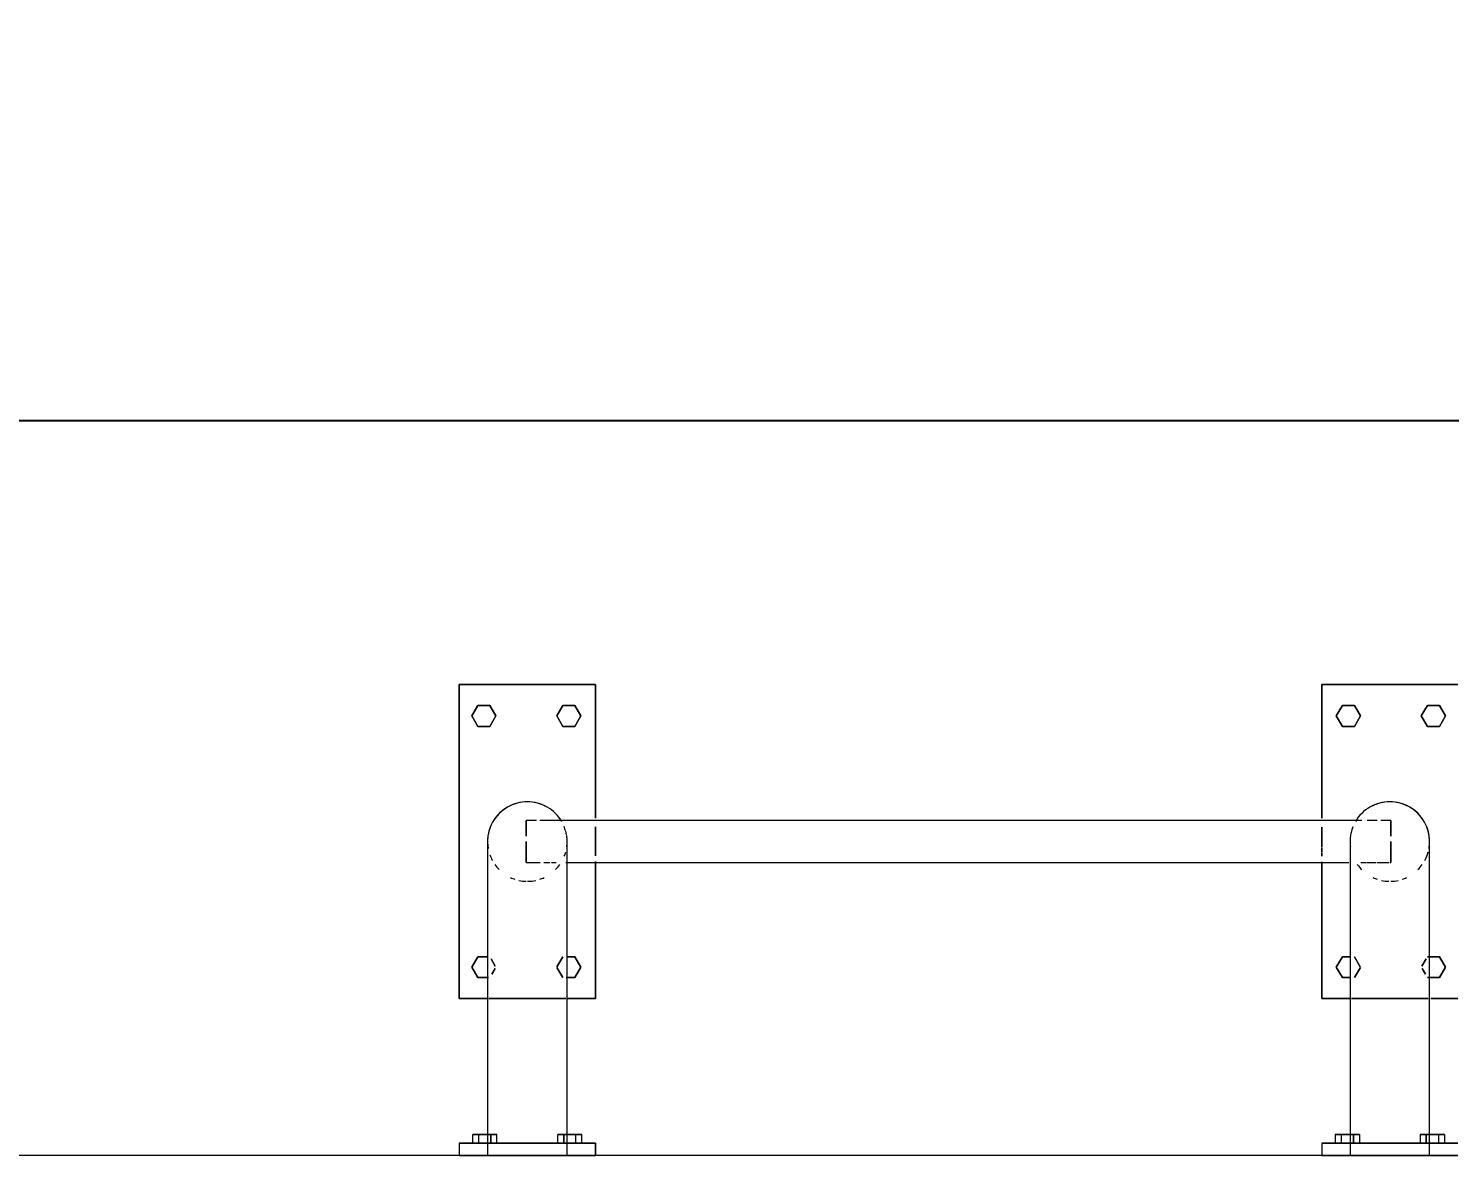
# Model space of a CAD drawing. Header units: millimetres. Extents: x 10569 to 232243, y -25347 to 80743.
# Drawn here: x 217698 to 218377, y 21457 to 21996 of the extents above; entities that cross this region are included whole.
import ezdxf

# ---------------------------------------------------------------- set-up
doc = ezdxf.new("R2010")
doc.units = ezdxf.units.MM
for name, color, linetype, lineweight in [('A-ANNO-DIMS', 211, 'Continuous', 5), ('A-WALL', 113, 'Continuous', 20), ('I-FURN', 30, 'Continuous', 20)]:
    doc.layers.add(name, color=color, linetype=linetype, lineweight=lineweight)
doc.styles.add('Arial_7', font='arial.ttf', dxfattribs={"width": 0.7, "height": 221.29491})
doc.dimstyles.new('Linear_-_1_5mm_Arial_6', dxfattribs={"dimscale": 304.8, "dimtxt": 225, "dimasz": 0.492126, "dimexe": 0.492126, "dimexo": 0.0625, "dimgap": 0.246063, "dimtad": 1, "dimdec": 0, "dimzin": 0, "dimdsep": 46, "dimtxsty": 'Arial_7', "dimblk1": 'OBLIQUE', "dimblk2": 'OBLIQUE', "dimsah": 1, "dimcen": 0.09, "dimadec": 0, "dimazin": 0, "dimtfac": 1, "dimtdec": 4, "dimtix": 1, "dimtmove": 0, "dimatfit": 3, "dimfxl": 0.492126, "dimfxlon": 1, "dimtvp": 1, "dimtolj": 1, "dimtzin": 0, "dimarcsym": 2})

# ---------------------------------------------------------------- blocks, each defined once
blk = doc.blocks.new('Walls 1 - Walls 1-3032194-PART PLAN of TENDER DRAFT G_F')
at = {"layer": 'A-WALL', "lineweight": 15}
for p, q in [((83158.29, 21457.49), (82149.29, 21457.49)), ((83171.79, 21457.49), (83158.29, 21457.49)), ((83174.34, 21457.49), (83172.44, 21457.49)), ((83207.25, 21457.49), (83174.34, 21457.49)), ((83209.15, 21457.49), (83207.25, 21457.49)), ((83223.29, 21457.49), (83209.79, 21457.49)), ((83570.29, 21457.49), (83223.29, 21457.49)), ((83583.79, 21457.49), (83570.29, 21457.49)), ((83586.34, 21457.49), (83584.44, 21457.49)), ((83619.25, 21457.49), (83586.34, 21457.49)), ((83621.15, 21457.49), (83619.25, 21457.49)), ((83635.29, 21457.49), (83621.79, 21457.49))]:
    blk.add_line(p, q, dxfattribs=at)
blk = doc.blocks.new('DLN_ Water Tank Cat Ladder_Low - DLN_ Water Tank Cat Ladder_Low-15029793-PART PLAN of TENDER DRAFT G_F')
at = {"layer": 'I-FURN', "lineweight": 15}
for p, q in [((-238.5, 225), (-238.5, 75)), ((-173.5, 225), (-238.5, 225)), ((-238.5, 225), (-173.5, 225)), ((-238.5, 75), (-238.5, 225)), ((-173.5, 161.23), (-173.5, 225)), ((-173.5, 225), (-173.5, 161.23)), ((173.5, 225), (173.5, 161.23)), ((238.5, 225), (173.5, 225)), ((173.5, 225), (238.5, 225)), ((173.5, 161.23), (173.5, 225)), ((-229.69, 215), (-232.57, 210)), ((-232.57, 210), (-229.69, 215)), ((-223.91, 215), (-229.69, 215)), ((-229.69, 215), (-223.91, 215)), ((-221.03, 210), (-223.91, 215)), ((-223.91, 215), (-221.03, 210)), ((-189.09, 215), (-191.97, 210)), ((-191.97, 210), (-189.09, 215)), ((-183.31, 215), (-189.09, 215)), ((-189.09, 215), (-183.31, 215)), ((-180.43, 210), (-183.31, 215)), ((-183.31, 215), (-180.43, 210)), ((183.31, 215), (180.43, 210)), ((180.43, 210), (183.31, 215)), ((189.09, 215), (183.31, 215)), ((183.31, 215), (189.09, 215)), ((191.97, 210), (189.09, 215)), ((189.09, 215), (191.97, 210)), ((223.91, 215), (221.03, 210)), ((221.03, 210), (223.91, 215)), ((229.69, 215), (223.91, 215)), ((223.91, 215), (229.69, 215)), ((232.57, 210), (229.69, 215)), ((229.69, 215), (232.57, 210)), ((-232.57, 210), (-229.69, 205)), ((-229.69, 205), (-232.57, 210)), ((-229.69, 205), (-223.91, 205)), ((-223.91, 205), (-229.69, 205)), ((-223.91, 205), (-221.03, 210)), ((-221.03, 210), (-223.91, 205)), ((-191.97, 210), (-189.09, 205)), ((-189.09, 205), (-191.97, 210)), ((-189.09, 205), (-183.31, 205)), ((-183.31, 205), (-189.09, 205)), ((-183.31, 205), (-180.43, 210)), ((-180.43, 210), (-183.31, 205)), ((180.43, 210), (183.31, 205)), ((183.31, 205), (180.43, 210)), ((183.31, 205), (189.09, 205)), ((189.09, 205), (183.31, 205)), ((189.09, 205), (191.97, 210)), ((191.97, 210), (189.09, 205)), ((221.03, 210), (223.91, 205)), ((223.91, 205), (221.03, 210)), ((223.91, 205), (229.69, 205)), ((229.69, 205), (223.91, 205)), ((229.69, 205), (232.57, 210)), ((232.57, 210), (229.69, 205)), ((-201.66, 160), (-206.5, 160)), ((-206.5, 158.66), (-206.5, 160)), ((-206.5, 160), (-206.5, 158.66)), ((-201.66, 160), (-206.5, 160)), ((-206.5, 158.66), (-206.5, 160)), ((-206.5, 160), (-206.5, 158.66)), ((-201.66, 160), (-206.5, 160)), ((-206.5, 158.66), (-206.5, 160)), ((-206.5, 160), (-206.5, 158.66)), ((-201.66, 160), (-206.5, 160)), ((-206.5, 158.66), (-206.5, 160)), ((-206.5, 160), (-206.5, 159.66)), ((-201.66, 160), (-206.5, 160)), ((-206.5, 159.66), (-206.5, 160)), ((-206.5, 160), (-206.5, 158.66)), ((-201.66, 160), (-206.5, 160)), ((-206.5, 159.66), (-206.5, 160)), ((-206.5, 160), (-206.5, 158.66)), ((-201.66, 160), (-206.5, 160)), ((-206.5, 159.66), (-206.5, 160)), ((-206.5, 160), (-206.5, 158.66)), ((-201.66, 160), (-206.5, 160)), ((-206.5, 159.66), (-206.5, 160)), ((-206.5, 160), (-206.5, 159.66)), ((-201.66, 160), (-206.5, 160)), ((-206.5, 158.66), (-206.5, 160)), ((-206.5, 160), (-206.5, 159.66)), ((-201.66, 160), (-206.5, 160)), ((-206.5, 158.66), (-206.5, 160)), ((-206.5, 160), (-206.5, 158.66)), ((-206.5, 159.66), (-206.5, 158.66)), ((-206.5, 158.66), (-206.5, 159.66)), ((-206.5, 158.66), (-206.5, 159.66)), ((-206.5, 158.66), (-206.5, 159.66)), ((-206.5, 158.66), (-206.5, 159.66)), ((-206.5, 159.66), (-206.5, 158.66)), ((-206.5, 159.66), (-206.5, 158.66)), ((-206.5, 157.07), (-206.5, 158.66)), ((-206.5, 158.66), (-206.5, 157.07)), ((-206.5, 157.07), (-206.5, 158.66)), ((-206.5, 158.66), (-206.5, 157.07)), ((-206.5, 157.07), (-206.5, 158.66)), ((-206.5, 158.66), (-206.5, 157.07)), ((-206.5, 157.07), (-206.5, 158.66)), ((-206.5, 158.66), (-206.5, 157.07)), ((-206.5, 157.07), (-206.5, 158.66)), ((-206.5, 158.66), (-206.5, 157.07)), ((-206.5, 157.07), (-206.5, 158.66)), ((-206.5, 158.66), (-206.5, 157.07)), ((-206.5, 157.07), (-206.5, 158.66)), ((-206.5, 158.66), (-206.5, 157.07)), ((-206.5, 157.07), (-206.5, 158.66)), ((-206.5, 158.66), (-206.5, 157.07)), ((-206.5, 157.07), (-206.5, 158.66)), ((-206.5, 158.66), (-206.5, 157.07)), ((-206.5, 157.07), (-206.5, 158.66)), ((-206.5, 158.66), (-206.5, 157.07)), ((-206.5, 152.59), (-206.5, 157.07)), ((-206.5, 157.07), (-206.5, 152.59)), ((-206.5, 152.59), (-206.5, 157.07)), ((-206.5, 157.07), (-206.5, 152.59)), ((-206.5, 152.59), (-206.5, 157.07)), ((-206.5, 157.07), (-206.5, 152.59)), ((-206.5, 152.59), (-206.5, 157.07)), ((-206.5, 157.07), (-206.5, 152.59)), ((-206.5, 155), (-206.5, 157.07)), ((-206.5, 157.07), (-206.5, 152.59)), ((-206.5, 155), (-206.5, 157.07)), ((-206.5, 157.07), (-206.5, 155)), ((-206.5, 152.59), (-206.5, 157.07)), ((-206.5, 157.07), (-206.5, 152.59)), ((-206.5, 155), (-206.5, 157.07)), ((-206.5, 157.07), (-206.5, 155)), ((-206.5, 152.59), (-206.5, 157.07)), ((-206.5, 157.07), (-206.5, 155)), ((-206.5, 155), (-206.5, 157.07)), ((-206.5, 157.07), (-206.5, 152.59)), ((-192.61, 160), (-200.02, 160)), ((-192.61, 160), (-200.02, 160)), ((-192.61, 160), (-200.02, 160)), ((-192.61, 160), (-200.02, 160)), ((-192.61, 160), (-200.02, 160)), ((-192.61, 160), (-200.02, 160)), ((-192.61, 160), (-200.02, 160)), ((-192.61, 160), (-200.02, 160)), ((-192.61, 160), (-200.02, 160)), ((-192.61, 160), (-200.02, 160)), ((192.61, 160), (-192.61, 160)), ((192.61, 160), (-192.61, 160)), ((192.61, 160), (-192.61, 160)), ((192.61, 160), (-192.61, 160)), ((192.61, 160), (-192.61, 160)), ((192.61, 160), (-192.61, 160)), ((192.61, 160), (-192.61, 160)), ((192.61, 160), (-192.61, 160)), ((192.61, 160), (-192.61, 160)), ((192.61, 160), (-192.61, 160)), ((-173.5, 155.17), (-173.5, 157.07)), ((-173.5, 157.07), (-173.5, 155.17)), ((173.5, 156.91), (173.5, 155)), ((173.5, 155), (173.5, 156.91)), ((200.02, 160), (195.15, 160)), ((200.02, 160), (195.15, 160)), ((200.02, 160), (195.15, 160)), ((200.02, 160), (195.15, 160)), ((200.02, 160), (195.15, 160)), ((200.02, 160), (195.15, 160)), ((200.02, 160), (195.15, 160)), ((200.02, 160), (195.15, 160)), ((200.02, 160), (195.15, 160)), ((200.02, 160), (195.15, 160)), ((206.5, 160), (201.66, 160)), ((205.95, 160), (201.66, 160)), ((205.95, 160), (201.66, 160)), ((205.95, 160), (201.66, 160)), ((205.95, 160), (201.66, 160)), ((205.95, 160), (201.66, 160)), ((205.95, 160), (201.66, 160)), ((205.95, 160), (201.66, 160)), ((205.95, 160), (201.66, 160)), ((205.95, 160), (201.66, 160)), ((206.5, 160), (205.95, 160)), ((206.5, 160), (205.95, 160)), ((206.5, 160), (205.95, 160)), ((206.5, 160), (205.95, 160)), ((206.5, 160), (205.95, 160)), ((206.5, 160), (205.95, 160)), ((206.5, 160), (205.95, 160)), ((206.5, 160), (205.95, 160)), ((206.5, 160), (205.95, 160)), ((206.5, 158.66), (206.5, 160)), ((206.5, 160), (206.5, 158.66)), ((206.5, 158.66), (206.5, 160)), ((206.5, 160), (206.5, 158.66)), ((206.5, 158.66), (206.5, 160)), ((206.5, 160), (206.5, 159.66)), ((206.5, 158.66), (206.5, 160)), ((206.5, 160), (206.5, 159.66)), ((206.5, 159.66), (206.5, 160)), ((206.5, 160), (206.5, 159.66)), ((206.5, 158.66), (206.5, 160)), ((206.5, 160), (206.5, 159.66)), ((206.5, 159.66), (206.5, 160)), ((206.5, 160), (206.5, 158.66)), ((206.5, 158.66), (206.5, 160)), ((206.5, 160), (206.5, 159.66)), ((206.5, 158.66), (206.5, 160)), ((206.5, 160), (206.5, 158.66)), ((206.5, 159.66), (206.5, 160)), ((206.5, 160), (206.5, 159.66)), ((206.5, 159.66), (206.5, 158.66)), ((206.5, 159.66), (206.5, 158.66)), ((206.5, 158.66), (206.5, 159.66)), ((206.5, 159.66), (206.5, 158.66)), ((206.5, 159.66), (206.5, 158.66)), ((206.5, 158.66), (206.5, 159.66)), ((206.5, 159.66), (206.5, 158.66)), ((206.5, 158.66), (206.5, 159.66)), ((206.5, 159.66), (206.5, 158.66)), ((206.5, 157.07), (206.5, 158.66)), ((206.5, 158.66), (206.5, 157.07)), ((206.5, 157.07), (206.5, 158.66)), ((206.5, 158.66), (206.5, 157.07)), ((206.5, 157.07), (206.5, 158.66)), ((206.5, 158.66), (206.5, 157.07)), ((206.5, 157.07), (206.5, 158.66)), ((206.5, 158.66), (206.5, 157.07)), ((206.5, 157.07), (206.5, 158.66)), ((206.5, 158.66), (206.5, 157.07)), ((206.5, 157.07), (206.5, 158.66)), ((206.5, 158.66), (206.5, 157.07)), ((206.5, 157.07), (206.5, 158.66)), ((206.5, 158.66), (206.5, 157.07)), ((206.5, 157.07), (206.5, 158.66)), ((206.5, 158.66), (206.5, 157.07)), ((206.5, 157.07), (206.5, 158.66)), ((206.5, 158.66), (206.5, 157.07)), ((206.5, 157.07), (206.5, 158.66)), ((206.5, 158.66), (206.5, 157.07)), ((206.5, 152.59), (206.5, 157.07)), ((206.5, 157.07), (206.5, 152.59)), ((206.5, 152.59), (206.5, 157.07)), ((206.5, 157.07), (206.5, 152.59)), ((206.5, 152.59), (206.5, 157.07)), ((206.5, 157.07), (206.5, 155)), ((206.5, 152.59), (206.5, 157.07)), ((206.5, 157.07), (206.5, 152.59)), ((206.5, 155), (206.5, 157.07)), ((206.5, 157.07), (206.5, 155)), ((206.5, 152.59), (206.5, 157.07)), ((206.5, 157.07), (206.5, 155)), ((206.5, 152.59), (206.5, 157.07)), ((206.5, 157.07), (206.5, 155)), ((206.5, 155), (206.5, 157.07)), ((206.5, 157.07), (206.5, 155)), ((206.5, 152.59), (206.5, 157.07)), ((206.5, 157.07), (206.5, 152.59)), ((206.5, 155), (206.5, 157.07)), ((206.5, 157.07), (206.5, 155)), ((-206.5, 152.59), (-206.5, 155)), ((-206.5, 152.59), (-206.5, 155)), ((-206.5, 155), (-206.5, 152.59)), ((-206.5, 152.59), (-206.5, 155)), ((-206.5, 155), (-206.5, 152.59)), ((-206.5, 155), (-206.5, 152.59)), ((-206.5, 152.59), (-206.5, 155)), ((-206.5, 142.93), (-206.5, 150)), ((-206.5, 150), (-206.5, 142.93)), ((-206.5, 142.93), (-206.5, 150)), ((-206.5, 150), (-206.5, 142.93)), ((-206.5, 142.93), (-206.5, 150)), ((-206.5, 150), (-206.5, 147.41)), ((-206.5, 147.41), (-206.5, 150)), ((-206.5, 150), (-206.5, 147.41)), ((-206.5, 147.41), (-206.5, 150)), ((-206.5, 150), (-206.5, 147.41)), ((-206.5, 147.41), (-206.5, 150)), ((-206.5, 150), (-206.5, 142.93)), ((-206.5, 145), (-206.5, 150)), ((-206.5, 150), (-206.5, 145)), ((-206.5, 147.41), (-206.5, 150)), ((-206.5, 150), (-206.5, 145)), ((-206.5, 147.41), (-206.5, 150)), ((-206.5, 150), (-206.5, 147.41)), ((-206.5, 147.41), (-206.5, 150)), ((-206.5, 150), (-206.5, 142.93)), ((-173.5, 152.78), (-173.5, 155)), ((-173.5, 155), (-173.5, 152.78)), ((-173.5, 150.21), (-173.5, 152.59)), ((-173.5, 152.59), (-173.5, 150.21)), ((-173.5, 147.62), (-173.5, 150)), ((-173.5, 150), (-173.5, 147.62)), ((173.5, 154.81), (173.5, 152.59)), ((173.5, 152.59), (173.5, 154.81)), ((173.5, 152.38), (173.5, 150)), ((173.5, 150), (173.5, 152.38)), ((173.5, 149.79), (173.5, 147.41)), ((173.5, 147.41), (173.5, 149.79)), ((206.5, 155), (206.5, 152.59)), ((206.5, 152.59), (206.5, 155)), ((206.5, 155), (206.5, 152.59)), ((206.5, 155), (206.5, 152.59)), ((206.5, 155), (206.5, 152.59)), ((206.5, 152.59), (206.5, 155)), ((206.5, 155), (206.5, 152.59)), ((206.5, 152.59), (206.5, 155)), ((206.5, 155), (206.5, 152.59)), ((206.5, 149.18), (206.5, 150)), ((206.5, 150), (206.5, 149.18)), ((206.5, 149.18), (206.5, 150)), ((206.5, 150), (206.5, 149.18)), ((206.5, 149.18), (206.5, 150)), ((206.5, 150), (206.5, 149.18)), ((206.5, 149.18), (206.5, 150)), ((206.5, 150), (206.5, 149.18)), ((206.5, 149.18), (206.5, 150)), ((206.5, 150), (206.5, 149.18)), ((206.5, 149.18), (206.5, 150)), ((206.5, 150), (206.5, 149.18)), ((206.5, 149.18), (206.5, 150)), ((206.5, 150), (206.5, 149.18)), ((206.5, 149.18), (206.5, 150)), ((206.5, 150), (206.5, 149.18)), ((206.5, 149.18), (206.5, 150)), ((206.5, 150), (206.5, 149.18)), ((206.5, 149.18), (206.5, 150)), ((206.5, 150), (206.5, 149.18)), ((-206.5, 147.41), (-206.5, 142.93)), ((-206.5, 142.93), (-206.5, 147.41)), ((-206.5, 147.41), (-206.5, 145)), ((-206.5, 142.93), (-206.5, 147.41)), ((-206.5, 147.41), (-206.5, 142.93)), ((-206.5, 142.93), (-206.5, 147.41)), ((-206.5, 142.93), (-206.5, 147.41)), ((-206.5, 145), (-206.5, 147.41)), ((-206.5, 147.41), (-206.5, 142.93)), ((-206.5, 145), (-206.5, 147.41)), ((-206.5, 145), (-206.5, 142.93)), ((-206.5, 142.93), (-206.5, 145)), ((-206.5, 145), (-206.5, 142.93)), ((-206.5, 145), (-206.5, 142.93)), ((-206.5, 142.93), (-206.5, 145)), ((-206.5, 142.93), (-206.5, 145)), ((-206.5, 140), (-206.5, 142.93)), ((-206.5, 142.93), (-206.5, 140)), ((-206.5, 140), (-206.5, 142.93)), ((-206.5, 142.93), (-206.5, 141.34)), ((-206.5, 140), (-206.5, 142.93)), ((-206.5, 142.93), (-206.5, 140)), ((-206.5, 140.34), (-206.5, 142.93)), ((-206.5, 142.93), (-206.5, 140.34)), ((-206.5, 140), (-206.5, 142.93)), ((-206.5, 142.93), (-206.5, 140)), ((-206.5, 140.34), (-206.5, 142.93)), ((-206.5, 142.93), (-206.5, 141.34)), ((-206.5, 140), (-206.5, 142.93)), ((-206.5, 142.93), (-206.5, 141.34)), ((-206.5, 140), (-206.5, 142.93)), ((-206.5, 142.93), (-206.5, 141.34)), ((-206.5, 141.34), (-206.5, 142.93)), ((-206.5, 142.93), (-206.5, 140)), ((-206.5, 141.34), (-206.5, 142.93)), ((-206.5, 142.93), (-206.5, 140)), ((-173.5, 145.19), (-173.5, 147.41)), ((-173.5, 147.41), (-173.5, 145.19)), ((-173.5, 143.09), (-173.5, 145)), ((-173.5, 145), (-173.5, 143.09)), ((173.5, 147.22), (173.5, 145)), ((173.5, 145), (173.5, 147.22)), ((173.5, 144.83), (173.5, 142.93)), ((173.5, 142.93), (173.5, 144.83)), ((206.5, 142.93), (206.5, 149.18)), ((206.5, 149.18), (206.5, 142.93)), ((206.5, 142.93), (206.5, 149.18)), ((206.5, 149.18), (206.5, 142.93)), ((206.5, 142.93), (206.5, 149.18)), ((206.5, 149.18), (206.5, 145)), ((206.5, 147.41), (206.5, 149.18)), ((206.5, 149.18), (206.5, 142.93)), ((206.5, 147.41), (206.5, 149.18)), ((206.5, 149.18), (206.5, 142.93)), ((206.5, 147.41), (206.5, 149.18)), ((206.5, 149.18), (206.5, 147.41)), ((206.5, 145), (206.5, 149.18)), ((206.5, 149.18), (206.5, 142.93)), ((206.5, 147.41), (206.5, 149.18)), ((206.5, 149.18), (206.5, 145)), ((206.5, 145), (206.5, 149.18)), ((206.5, 149.18), (206.5, 142.93)), ((206.5, 145), (206.5, 149.18)), ((206.5, 149.18), (206.5, 147.41)), ((206.5, 142.93), (206.5, 147.41)), ((206.5, 145), (206.5, 147.41)), ((206.5, 142.93), (206.5, 147.41)), ((206.5, 147.41), (206.5, 145)), ((206.5, 142.93), (206.5, 147.41)), ((206.5, 147.41), (206.5, 142.93)), ((206.5, 145), (206.5, 142.93)), ((206.5, 142.93), (206.5, 145)), ((206.5, 145), (206.5, 142.93)), ((206.5, 142.93), (206.5, 145)), ((206.5, 145), (206.5, 142.93)), ((206.5, 142.93), (206.5, 145)), ((206.5, 142.93), (206.5, 145)), ((206.5, 140), (206.5, 142.93)), ((206.5, 142.93), (206.5, 140)), ((206.5, 140), (206.5, 142.93)), ((206.5, 142.93), (206.5, 140)), ((206.5, 141.34), (206.5, 142.93)), ((206.5, 142.93), (206.5, 140)), ((206.5, 140.34), (206.5, 142.93)), ((206.5, 142.93), (206.5, 140)), ((206.5, 140), (206.5, 142.93)), ((206.5, 142.93), (206.5, 140)), ((206.5, 141.34), (206.5, 142.93)), ((206.5, 142.93), (206.5, 140.34)), ((206.5, 140.34), (206.5, 142.93)), ((206.5, 142.93), (206.5, 140)), ((206.5, 140), (206.5, 142.93)), ((206.5, 142.93), (206.5, 141.34)), ((206.5, 140), (206.5, 142.93)), ((206.5, 142.93), (206.5, 140)), ((206.5, 140), (206.5, 142.93)), ((206.5, 142.93), (206.5, 140)), ((-206.5, 141.34), (-206.5, 140.34)), ((-206.5, 141.34), (-206.5, 140.34)), ((-206.5, 141.34), (-206.5, 140)), ((-206.5, 141.34), (-206.5, 140)), ((-206.5, 140), (-206.5, 141.34)), ((-206.5, 140), (-206.5, 141.34)), ((-206.5, 140.34), (-206.5, 140)), ((-206.5, 140), (-206.5, 140.34)), ((-206.5, 140.34), (-206.5, 140)), ((-206.5, 140), (-206.5, 140.34)), ((-206.5, 140.34), (-206.5, 140)), ((-206.5, 140), (-205.61, 140)), ((-206.5, 140), (-205.61, 140)), ((-206.5, 140), (-205.61, 140)), ((-206.5, 140), (-205.61, 140)), ((-206.5, 140), (-205.61, 140)), ((-206.5, 140), (-205.61, 140)), ((-206.5, 140), (-205.61, 140)), ((-206.5, 140), (-205.61, 140)), ((-206.5, 140), (-205.61, 140)), ((-206.5, 140), (-205.61, 140)), ((-205.56, 140), (-199.89, 140)), ((-205.56, 140), (-199.89, 140)), ((-205.56, 140), (-199.89, 140)), ((-205.56, 140), (-199.89, 140)), ((-205.56, 140), (-199.89, 140)), ((-205.56, 140), (-199.89, 140)), ((-205.56, 140), (-199.89, 140)), ((-205.56, 140), (-199.89, 140)), ((-205.56, 140), (-199.89, 140)), ((-205.56, 140), (-199.89, 140)), ((-198.09, 140), (-195.2, 140)), ((-198.09, 140), (-195.2, 140)), ((-198.09, 140), (-195.2, 140)), ((-198.09, 140), (-195.2, 140)), ((-198.09, 140), (-195.2, 140)), ((-198.09, 140), (-195.2, 140)), ((-198.09, 140), (-195.2, 140)), ((-198.09, 140), (-195.2, 140)), ((-198.09, 140), (-195.2, 140)), ((-198.09, 140), (-195.2, 140)), ((-194.49, 140), (-192.16, 140)), ((-194.49, 140), (-192.16, 140)), ((-194.49, 140), (-192.16, 140)), ((-194.49, 140), (-192.16, 140)), ((-194.49, 140), (-192.16, 140)), ((-194.49, 140), (-192.16, 140)), ((-194.49, 140), (-192.16, 140)), ((-194.49, 140), (-192.16, 140)), ((-194.49, 140), (-192.16, 140)), ((-194.49, 140), (-192.16, 140)), ((-187.56, 140), (186.35, 140)), ((-187.56, 140), (186.35, 140)), ((-187.56, 140), (186.35, 140)), ((-187.56, 140), (186.35, 140)), ((-187.56, 140), (186.35, 140)), ((-187.56, 140), (186.35, 140)), ((-187.56, 140), (186.35, 140)), ((-187.56, 140), (186.35, 140)), ((-187.56, 140), (186.35, 140)), ((-187.56, 140), (186.35, 140)), ((-173.5, 75), (-173.5, 140.42)), ((-173.5, 140.42), (-173.5, 75)), ((173.5, 140.34), (173.5, 75)), ((173.5, 75), (173.5, 140.34)), ((192.1, 140), (194.87, 140)), ((192.1, 140), (194.87, 140)), ((192.1, 140), (194.87, 140)), ((192.1, 140), (194.87, 140)), ((192.1, 140), (194.87, 140)), ((192.1, 140), (194.87, 140)), ((192.1, 140), (194.87, 140)), ((192.1, 140), (194.87, 140)), ((192.1, 140), (194.87, 140)), ((192.1, 140), (194.87, 140)), ((195.18, 140), (199.35, 140)), ((195.18, 140), (199.35, 140)), ((195.18, 140), (199.35, 140)), ((195.18, 140), (199.35, 140)), ((195.18, 140), (199.35, 140)), ((195.18, 140), (199.35, 140)), ((195.18, 140), (199.35, 140)), ((195.18, 140), (199.35, 140)), ((195.18, 140), (199.35, 140)), ((195.18, 140), (199.35, 140)), ((199.86, 140), (205.58, 140)), ((199.86, 140), (205.58, 140)), ((199.86, 140), (205.58, 140)), ((199.86, 140), (205.58, 140)), ((199.86, 140), (205.58, 140)), ((199.86, 140), (205.58, 140)), ((199.86, 140), (205.58, 140)), ((199.86, 140), (205.58, 140)), ((199.86, 140), (205.58, 140)), ((199.86, 140), (205.58, 140)), ((205.95, 140), (206.5, 140)), ((205.95, 140), (206.5, 140)), ((205.95, 140), (206.5, 140)), ((205.95, 140), (206.5, 140)), ((205.95, 140), (206.5, 140)), ((205.95, 140), (206.5, 140)), ((205.95, 140), (206.5, 140)), ((205.95, 140), (206.5, 140)), ((205.95, 140), (206.5, 140)), ((205.95, 140), (206.5, 140)), ((206.5, 140.34), (206.5, 141.34)), ((206.5, 140), (206.5, 141.34)), ((206.5, 141.34), (206.5, 140)), ((206.5, 140), (206.5, 140.34)), ((206.5, 140), (206.5, 140.34)), ((206.5, 140.34), (206.5, 140)), ((206.5, 140), (206.5, 140.34)), ((-229.69, 95), (-232.57, 90)), ((-232.57, 90), (-229.69, 95)), ((-232.57, 90), (-229.69, 85)), ((-229.69, 85), (-232.57, 90)), ((-224.74, 95), (-229.69, 95)), ((-229.69, 95), (-224.74, 95)), ((-221.33, 90.53), (-223.32, 93.97)), ((-223.32, 93.97), (-221.33, 90.53)), ((-222.98, 86.61), (-221.42, 89.32)), ((-221.42, 89.32), (-222.98, 86.61)), ((-191.91, 89.89), (-189.09, 85)), ((-189.09, 85), (-191.91, 89.89)), ((-189.09, 95), (-191.9, 90.13)), ((-191.9, 90.13), (-189.09, 95)), ((-183.31, 95), (-187.26, 95)), ((-187.26, 95), (-183.31, 95)), ((-180.43, 90), (-183.31, 95)), ((-183.31, 95), (-180.43, 90)), ((-183.31, 85), (-180.43, 90)), ((-180.43, 90), (-183.31, 85)), ((183.31, 95), (180.43, 90)), ((180.43, 90), (183.31, 95)), ((180.43, 90), (183.31, 85)), ((183.31, 85), (180.43, 90)), ((187.26, 95), (183.31, 95)), ((183.31, 95), (187.26, 95)), ((191.9, 90.13), (189.09, 95)), ((189.09, 95), (191.9, 90.13)), ((189.09, 85), (191.91, 89.89)), ((191.91, 89.89), (189.09, 85)), ((223.32, 93.97), (221.33, 90.53)), ((221.33, 90.53), (223.32, 93.97)), ((221.42, 89.32), (222.98, 86.61)), ((222.98, 86.61), (221.42, 89.32)), ((225.55, 95), (223.91, 95)), ((223.91, 95), (225.55, 95)), ((229.69, 95), (225.55, 95)), ((225.55, 95), (229.69, 95)), ((232.57, 90), (229.69, 95)), ((229.69, 95), (232.57, 90)), ((229.69, 85), (232.57, 90)), ((232.57, 90), (229.69, 85)), ((-229.69, 85), (-224.62, 85)), ((-224.62, 85), (-229.69, 85)), ((-187.38, 85), (-183.31, 85)), ((-183.31, 85), (-187.38, 85)), ((183.31, 85), (187.38, 85)), ((187.38, 85), (183.31, 85)), ((223.91, 85), (225.55, 85)), ((225.55, 85), (223.91, 85)), ((225.55, 85), (229.69, 85)), ((229.69, 85), (225.55, 85)), ((-238.5, 75), (-225, 75)), ((-225, 75), (-238.5, 75)), ((-225, 75), (-225, 10)), ((-224.35, 75), (-187.65, 75)), ((-187.65, 75), (-224.35, 75)), ((-187, 75), (-173.5, 75)), ((-173.5, 75), (-187, 75)), ((-187, 10), (-187, 75)), ((173.5, 75), (187, 75)), ((187, 75), (173.5, 75)), ((187, 75), (187, 10)), ((187.65, 75), (224.35, 75)), ((224.35, 75), (187.65, 75)), ((225, 10), (225, 75)), ((225.55, 75), (238.5, 75)), ((238.5, 75), (225.55, 75)), ((-229.19, 10), (-232.07, 10)), ((-232.07, 10), (-229.19, 10)), ((-229.19, 10), (-232.07, 10)), ((-232.07, 10), (-229.19, 10)), ((-232.07, 6), (-232.07, 10)), ((-232.07, 6), (-232.07, 10)), ((-224.91, 10), (-229.19, 10)), ((-229.19, 10), (-224.91, 10)), ((-223.41, 10), (-229.19, 10)), ((-229.19, 10), (-223.41, 10)), ((-229.19, 6), (-229.19, 10)), ((-229.19, 6), (-229.19, 10)), ((-229.19, 6), (-229.19, 10)), ((-229.19, 6), (-229.19, 10)), ((-225, 10), (-225, 0)), ((-223.41, 10), (-220.53, 10)), ((-220.53, 10), (-223.41, 10)), ((-223.41, 10), (-223.41, 6)), ((-223.41, 6), (-223.41, 10)), ((-223.41, 10), (-223.41, 6)), ((-223.41, 6), (-223.41, 10)), ((-220.53, 6), (-220.53, 10)), ((-220.53, 6), (-220.53, 10)), ((-189.55, 10), (-191.47, 10)), ((-191.47, 10), (-189.55, 10)), ((-188.59, 10), (-191.47, 10)), ((-191.47, 10), (-188.59, 10)), ((-191.47, 6), (-191.47, 10)), ((-191.47, 6), (-191.47, 10)), ((-188.59, 10), (-182.81, 10)), ((-182.81, 10), (-188.59, 10)), ((-188.59, 10), (-188.59, 6)), ((-188.59, 6), (-188.59, 10)), ((-188.59, 10), (-188.59, 6)), ((-188.59, 6), (-188.59, 10)), ((-187, 10), (-182.81, 10)), ((-182.81, 10), (-187, 10)), ((-187, 0), (-187, 10)), ((-182.81, 10), (-179.93, 10)), ((-179.93, 10), (-182.81, 10)), ((-182.81, 10), (-179.93, 10)), ((-179.93, 10), (-182.81, 10)), ((-182.81, 6), (-182.81, 10)), ((-182.81, 6), (-182.81, 10)), ((-182.81, 6), (-182.81, 10)), ((-182.81, 6), (-182.81, 10)), ((-179.93, 6), (-179.93, 10)), ((-179.93, 6), (-179.93, 10)), ((182.81, 10), (179.93, 10)), ((179.93, 10), (182.81, 10)), ((182.81, 10), (179.93, 10)), ((179.93, 10), (182.81, 10)), ((179.93, 10), (179.93, 6)), ((179.93, 10), (179.93, 6)), ((187.09, 10), (182.81, 10)), ((182.81, 10), (187.09, 10)), ((188.59, 10), (182.81, 10)), ((182.81, 10), (188.59, 10)), ((182.81, 10), (182.81, 6)), ((182.81, 10), (182.81, 6)), ((182.81, 10), (182.81, 6)), ((182.81, 10), (182.81, 6)), ((187, 10), (187, 0)), ((188.59, 10), (191.47, 10)), ((191.47, 10), (188.59, 10)), ((188.59, 10), (188.59, 6)), ((188.59, 6), (188.59, 10)), ((188.59, 10), (188.59, 6)), ((188.59, 6), (188.59, 10)), ((191.47, 10), (191.47, 6)), ((191.47, 10), (191.47, 6)), ((222.45, 10), (220.53, 10)), ((220.53, 10), (222.45, 10)), ((223.41, 10), (220.53, 10)), ((220.53, 10), (223.41, 10)), ((220.53, 10), (220.53, 6)), ((220.53, 10), (220.53, 6)), ((223.41, 10), (229.19, 10)), ((229.19, 10), (223.41, 10)), ((223.41, 10), (223.41, 6)), ((223.41, 6), (223.41, 10)), ((223.41, 10), (223.41, 6)), ((223.41, 6), (223.41, 10)), ((225, 10), (229.19, 10)), ((229.19, 10), (225, 10)), ((225, 0), (225, 10)), ((229.19, 10), (232.07, 10)), ((232.07, 10), (229.19, 10)), ((229.19, 10), (232.07, 10)), ((232.07, 10), (229.19, 10)), ((229.19, 10), (229.19, 6)), ((229.19, 10), (229.19, 6)), ((229.19, 10), (229.19, 6)), ((229.19, 10), (229.19, 6)), ((232.07, 10), (232.07, 6)), ((232.07, 10), (232.07, 6)), ((-229.19, 6), (-238.5, 6)), ((-238.5, 6), (-173.5, 6)), ((-238.5, 6), (-238.5, 0)), ((-238.5, 6), (-238.5, 0)), ((-173.5, 0), (-238.5, 0)), ((-238.5, 0), (-225, 0)), ((-229.19, 6), (-232.07, 6)), ((-232.07, 6), (-229.19, 6)), ((-229.19, 6), (-232.07, 6)), ((-232.07, 6), (-229.19, 6)), ((-224.95, 6), (-229.19, 6)), ((-229.19, 6), (-224.95, 6)), ((-223.41, 6), (-229.19, 6)), ((-229.19, 6), (-223.41, 6)), ((-224.95, 6), (-229.19, 6)), ((-225, 6), (-224.35, 6)), ((-224.35, 6), (-225, 6)), ((-225, 0), (-187, 0)), ((-187, 0), (-225, 0)), ((-225, 0), (-224.35, 0)), ((-206, 0), (-225, 0)), ((-224.35, 0), (-222.45, 0)), ((-224.35, 0), (-219.44, 0)), ((-223.41, 6), (-220.53, 6)), ((-220.53, 6), (-223.41, 6)), ((-189.55, 6), (-222.45, 6)), ((-222.45, 0), (-189.55, 0)), ((-222.25, 6), (-219.44, 6)), ((-219.44, 6), (-222.21, 6)), ((-219.44, 0), (-206, 0)), ((-219.15, 6), (-215.5, 6)), ((-215.5, 6), (-219.12, 6)), ((-215.15, 6), (-210.92, 6)), ((-210.92, 6), (-215.13, 6)), ((-210.53, 6), (-206, 6)), ((-206, 6), (-210.52, 6)), ((-206, 0), (-189.55, 0)), ((-187, 0), (-206, 0)), ((-201.08, 6), (-205.61, 6)), ((-205.6, 6), (-201.08, 6)), ((-196.5, 6), (-200.72, 6)), ((-200.7, 6), (-196.5, 6)), ((-192.56, 6), (-196.19, 6)), ((-196.16, 6), (-192.56, 6)), ((-189.55, 6), (-192.32, 6)), ((-192.29, 6), (-189.55, 6)), ((-189.55, 6), (-191.47, 6)), ((-191.47, 6), (-189.55, 6)), ((-188.59, 6), (-191.47, 6)), ((-191.47, 6), (-188.59, 6)), ((-189.55, 0), (-187.65, 0)), ((-189.55, 0), (-187.65, 0)), ((-188.59, 6), (-182.81, 6)), ((-182.81, 6), (-188.59, 6)), ((-187.65, 6), (-187, 6)), ((-187, 6), (-187.65, 6)), ((-187.65, 0), (-187, 0)), ((-187, 6), (-182.81, 6)), ((-182.81, 6), (-187, 6)), ((-182.81, 6), (-187, 6)), ((-187, 0), (-173.5, 0)), ((-182.81, 6), (-179.93, 6)), ((-179.93, 6), (-182.81, 6)), ((-182.81, 6), (-179.93, 6)), ((-179.93, 6), (-182.81, 6)), ((-173.5, 6), (-182.81, 6)), ((-173.5, 0), (-173.5, 6)), ((-173.5, 6), (-173.5, 0)), ((182.81, 6), (173.5, 6)), ((173.5, 6), (238.5, 6)), ((173.5, 6), (173.5, 0)), ((173.5, 6), (173.5, 0)), ((238.5, 0), (173.5, 0)), ((173.5, 0), (187, 0)), ((182.81, 6), (179.93, 6)), ((179.93, 6), (182.81, 6)), ((182.81, 6), (179.93, 6)), ((179.93, 6), (182.81, 6)), ((187.05, 6), (182.81, 6)), ((182.81, 6), (187.05, 6)), ((188.59, 6), (182.81, 6)), ((182.81, 6), (188.59, 6)), ((187.05, 6), (182.81, 6)), ((187, 6), (187.65, 6)), ((187.65, 6), (187, 6)), ((187, 0), (225, 0)), ((206, 0), (187, 0)), ((187, 0), (187.65, 0)), ((206, 0), (187, 0)), ((187.65, 0), (189.55, 0)), ((187.65, 0), (189.55, 0)), ((188.59, 6), (191.47, 6)), ((191.47, 6), (188.59, 6)), ((222.45, 6), (189.55, 6)), ((189.55, 0), (222.45, 0)), ((189.55, 0), (201.08, 0)), ((189.75, 6), (192.56, 6)), ((192.56, 6), (189.79, 6)), ((192.85, 6), (196.5, 6)), ((196.5, 6), (192.88, 6)), ((196.85, 6), (201.08, 6)), ((201.08, 6), (196.87, 6)), ((201.08, 0), (206, 0)), ((201.47, 6), (206, 6)), ((206, 6), (201.48, 6)), ((215.5, 0), (206, 0)), ((206, 0), (210.92, 0)), ((225, 0), (206, 0)), ((210.92, 6), (206.39, 6)), ((206.4, 6), (210.92, 6)), ((210.92, 0), (215.5, 0)), ((215.5, 6), (211.28, 6)), ((211.3, 6), (215.5, 6)), ((219.44, 0), (215.5, 0)), ((215.5, 0), (225, 0)), ((219.44, 6), (215.81, 6)), ((215.84, 6), (219.44, 6)), ((225, 0), (219.44, 0)), ((222.45, 6), (219.68, 6)), ((219.71, 6), (222.45, 6)), ((222.45, 6), (220.53, 6)), ((220.53, 6), (222.45, 6)), ((223.41, 6), (220.53, 6)), ((220.53, 6), (223.41, 6)), ((222.45, 0), (224.35, 0)), ((223.41, 6), (229.19, 6)), ((229.19, 6), (223.41, 6)), ((224.35, 6), (225, 6)), ((225, 6), (224.35, 6)), ((225, 6), (229.19, 6)), ((229.19, 6), (225, 6)), ((229.19, 6), (225, 6)), ((225, 0), (238.5, 0)), ((229.19, 6), (232.07, 6)), ((232.07, 6), (229.19, 6)), ((229.19, 6), (232.07, 6)), ((232.07, 6), (229.19, 6)), ((238.5, 6), (229.19, 6))]:
    blk.add_line(p, q, dxfattribs=at)
at = {"layer": 'I-FURN', "lineweight": 15, "flags": 128}
for points in [[(-225, 150), (-225, 143.71), (-225, 125.89), (-225, 99.54), (-225, 75)], [(-187, 75), (-187, 105.07), (-187, 130.09), (-187, 145.87), (-187, 150)], [(187, 150), (187, 143.71), (187, 125.89), (187, 99.54), (187, 75)], [(225, 75), (225, 105.07), (225, 130.09), (225, 145.87), (225, 150)]]:
    blk.add_lwpolyline(points, dxfattribs=at)
at = {"layer": 'I-FURN', "lineweight": 15}
for centre, start, end in [((-206, 150), 120, 180), ((-206, 150), 120, 180), ((-206, 150), 120, 190.04705), ((-206, 150), 60, 120), ((-206, 150), 60, 120), ((-206, 150), 90, 120), ((-206, 150), 60, 90), ((-206, 150), 30, 60), ((-206, 150), 30, 60), ((-206, 150), 30, 60), ((206, 150), 120, 150), ((206, 150), 120, 150), ((206, 150), 120, 150), ((206, 150), 60, 120), ((206, 150), 60, 120), ((206, 150), 105, 120), ((206, 150), 90, 105), ((206, 150), 60, 90), ((206, 150), 0, 60), ((206, 150), 0, 60), ((206, 150), 349.95295, 60), ((-206, 150), 15.57811, 22.04921), ((-206, 150), 15.57811, 22.04921), ((-206, 150), 15.57811, 22.04921), ((206, 150), 158.24622, 164.73015), ((206, 150), 158.24622, 164.73015), ((206, 150), 158.24622, 164.73015), ((-206, 150), 180, 190.04705), ((-206, 150), 180, 190.04705), ((-206, 150), 8.23576, 15), ((-206, 150), 8.23576, 15), ((-206, 150), 8.23576, 15), ((-206, 150), 0.37245, 7.89474), ((-206, 150), 0.37245, 7.89474), ((-206, 150), 0.37245, 7.89474), ((-206, 150), 352.47181, 0), ((-206, 150), 352.47181, 360), ((-206, 150), 352.47181, 360), ((206, 150), 172.47181, 180), ((206, 150), 172.47181, 180), ((206, 150), 172.47181, 180), ((206, 150), 180.37245, 187.89474), ((206, 150), 180.37245, 187.89474), ((206, 150), 180.37245, 187.89474), ((206, 150), 165.08442, 172.10526), ((206, 150), 165.08442, 172.10526), ((206, 150), 165.08442, 172.10526), ((206, 150), 349.95295, 0), ((206, 150), 349.95295, 360), ((-206, 150), 199.64897, 208.45368), ((-206, 150), 199.64897, 208.45368), ((-206, 150), 199.64897, 208.45368), ((-206, 150), 338.24622, 344.73015), ((-206, 150), 338.24622, 344.73015), ((-206, 150), 338.24622, 344.73015), ((206, 150), 331.54633, 345), ((206, 150), 331.54633, 345), ((206, 150), 331.54633, 345), ((-206, 150), 215.15648, 225), ((-206, 150), 215.15648, 225), ((-206, 150), 215.15648, 225), ((-206, 150), 315, 324.64995), ((-206, 150), 315, 324.64995), ((-206, 150), 315, 324.64995), ((206, 150), 215.15648, 225), ((206, 150), 215.15648, 225), ((206, 150), 215.15648, 225), ((206, 150), 315, 324.64995), ((206, 150), 315, 324.64995), ((206, 150), 315, 324.64995), ((-206, 150), 245.18759, 251.63338), ((-206, 150), 245.18759, 251.63338), ((-206, 150), 245.18759, 251.63338), ((-206, 150), 257.84695, 268.38575), ((-206, 150), 257.84695, 268.38575), ((-206, 150), 257.84695, 268.38575), ((-206, 150), 270, 271.19429), ((-206, 150), 270, 271.19429), ((-206, 150), 270, 271.19429), ((-206, 150), 271.50356, 282.14329), ((-206, 150), 271.50356, 282.14329), ((-206, 150), 271.50356, 282.14329), ((-206, 150), 288.36662, 294.81241), ((-206, 150), 288.36662, 294.81241), ((-206, 150), 288.36662, 294.81241), ((206, 150), 245.18759, 251.63338), ((206, 150), 245.18759, 251.63338), ((206, 150), 245.18759, 251.63338), ((206, 150), 257.84695, 268.38575), ((206, 150), 257.84695, 268.38575), ((206, 150), 257.84695, 268.38575), ((206, 150), 271.50356, 282.14329), ((206, 150), 271.50356, 282.14329), ((206, 150), 271.50356, 282.14329), ((206, 150), 288.36662, 294.81241), ((206, 150), 288.36662, 294.81241), ((206, 150), 288.36662, 294.81241)]:
    blk.add_arc(centre, 19, start, end, dxfattribs=at)
blk = doc.blocks.new('_Oblique')
at = {"color": 0, "linetype": 'ByBlock', "lineweight": -2}
blk.add_line((-0.5, -0.5), (0.5, 0.5), dxfattribs=at)
blk = doc.blocks.new('DIMBLOCK278-PART PLAN of TENDER DRAFT G_F')
at = {"layer": 'A-ANNO-DIMS', "color": 0, "lineweight": -2, "transparency": 16777216}
for p, q in [((213735.03, 21939.46), (213735.03, 21658.51)), ((226285.03, 21939.46), (226285.03, 21658.51)), ((213735.03, 21808.51), (226285.03, 21808.51))]:
    blk.add_line(p, q, dxfattribs=at)
at = {"layer": 'Defpoints', "color": 0, "transparency": 16777216}
for p in [(213735.03, 21958.51), (226285.03, 21958.51), (226285.03, 21808.51)]:
    blk.add_point(p, dxfattribs=at)
at = {"layer": 'A-ANNO-DIMS', "color": 0, "lineweight": -2, "transparency": 16777216, "xscale": 150, "yscale": 150, "zscale": 150, "rotation": 180}
blk.add_blockref('_Oblique', (213735.03, 21808.51), dxfattribs=at)
at = {"layer": 'A-ANNO-DIMS', "color": 0, "lineweight": -2, "transparency": 16777216, "xscale": 150, "yscale": 150, "zscale": 150}
blk.add_blockref('_Oblique', (226285.03, 21808.51), dxfattribs=at)
at = {"layer": 'A-ANNO-DIMS', "color": 0, "transparency": 16777216, "insert": (220010.03, 21996.49), "char_height": 221.295, "width": 706.1538, "attachment_point": 5, "style": 'Arial_7'}
blk.add_mtext('\\A1;12550', dxfattribs=at)

msp = doc.modelspace()

# ---------------------------------------------------------------- block references
at = {"layer": 'A-WALL', "lineweight": 15}
msp.add_blockref('Walls 1 - Walls 1-3032194-PART PLAN of TENDER DRAFT G_F', (134745.73932, 0), dxfattribs=at)
at = {"layer": 'I-FURN', "lineweight": 15}
msp.add_blockref('DLN_ Water Tank Cat Ladder_Low - DLN_ Water Tank Cat Ladder_Low-15029793-PART PLAN of TENDER DRAFT G_F', (218142.53229, 21457.48547), dxfattribs=at)

# ---------------------------------------------------------------- dimensions: what is measured, and where the dimension line sits
at = {"layer": 'A-ANNO-DIMS'}
dim = msp.add_linear_dim(base=(226285.03229, 21808.50502), p1=(213735.03229, 21958.50502), p2=(226285.03229, 21958.50502), dimstyle='Linear_-_1_5mm_Arial_6', override={"dimpost": '<>', "dimfxl": 12550}, dxfattribs=at)
dim.commit()
dim.dimension.update_dxf_attribs({"geometry": 'DIMBLOCK278-PART PLAN of TENDER DRAFT G_F', "text_midpoint": (220010.03229, 21996.49222)})

doc.saveas('drawing.dxf')
